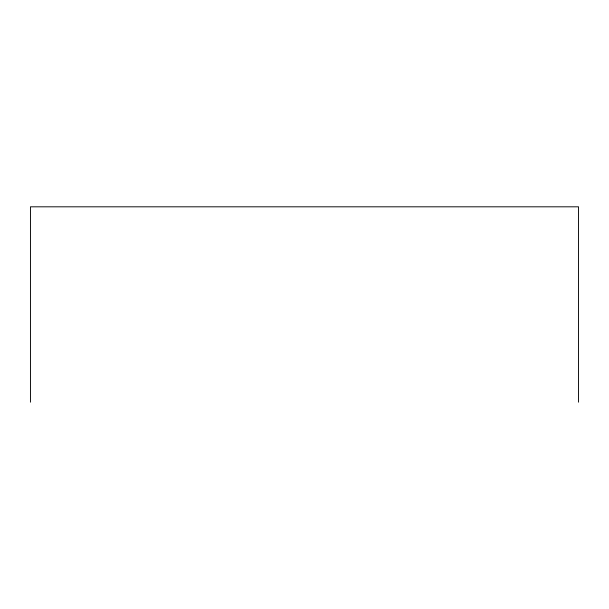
<?xml version="1.0" encoding="UTF-8"?>
<svg xmlns="http://www.w3.org/2000/svg" width="609" height="609" viewBox="0 0 609 609"><rect width="100%" height="100%" fill="white"/><g stroke="black" fill="none" stroke-linecap="round" stroke-linejoin="round"><path stroke-width="0.91" d="M578.55 402.184L578.55 206.816L30.45 206.816L30.45 402.184"/></g></svg>
